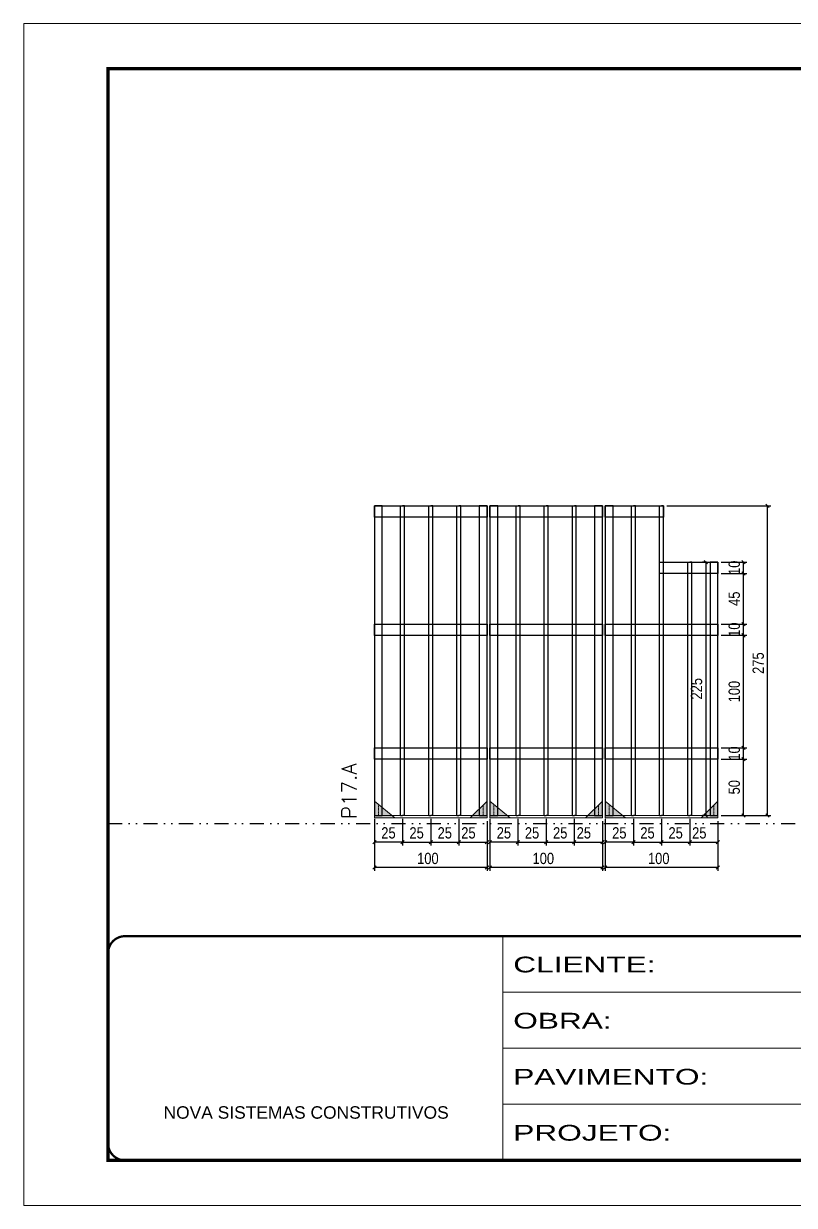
# Model space of a CAD drawing. Extents: x 14400 to 27878, y -21631 to 6985.
# Drawn here: x 17597 to 18281, y 2489 to 3539 of the extents above; entities that cross this region are included whole.
import ezdxf

# ---------------------------------------------------------------- set-up
doc = ezdxf.new("R2010")
doc.units = 0
for name, pattern in [('CONTINUO', [0]), ('DASHED', [0.75, 0.5, -0.25]), ('DIVIDE2', [0.625, 0.25, -0.125, 0, -0.125, 0, -0.125]), ('HIDDEN', [0.375, 0.25, -0.125])]:
    doc.linetypes.add(name, pattern=pattern)
for name, color, linetype in [('COTA', 241, 'Continuous'), ('Nível', 160, 'Continuous'), ('SARR_2.2x10', 60, 'Continuous'), ('SARR_3.5x7', 81, 'Continuous'), ('SARR_7x7', 40, 'Continuous')]:
    doc.layers.add(name, color=color, linetype=linetype)
for name, color, linetype, lineweight in [('Folhas', 255, 'Continuous', 9), ('Madeira', 126, 'Continuous', 18), ('Sarr 2.2x7', 40, 'Continuous', 9), ('SARRAFO DE PRESSAO', 251, 'DASHED', 9), ('Texto Seção', 7, 'Continuous', 15)]:
    doc.layers.add(name, color=color, linetype=linetype, lineweight=lineweight)
doc.styles.add('ARIAL', font='arial.ttf')
doc.styles.add('COTA TECNICA', font='techl___.ttf', dxfattribs={"height": 10})
doc.styles.add('REGUA-120', font='ROMANS.shx', dxfattribs={"height": 15})
doc.styles.add('Tecnologia', font='')
doc.styles.get('Tecnologia').set_extended_font_data('Forgotten Futurist')
doc.dimstyles.new('PAINEL', dxfattribs={"dimtxt": 10, "dimasz": 3, "dimexe": 3, "dimexo": 3, "dimgap": 3, "dimtad": 1, "dimdec": 1, "dimzin": 12, "dimdsep": 46, "dimtxsty": 'COTA TECNICA', "dimblk1": 'OBLIQUE', "dimblk2": 'OBLIQUE', "dimsah": 1, "dimcen": 0.9, "dimclrd": 4, "dimclre": 4, "dimclrt": 240, "dimadec": 1, "dimazin": 3, "dimtfac": 1, "dimtdec": 1, "dimtmove": 0, "dimatfit": 3, "dimfxl": 1, "dimtolj": 1, "dimtzin": 12, "dimarcsym": 0})

# ---------------------------------------------------------------- blocks, each defined once
blk = doc.blocks.new('9999999999')
at = {"color": 30, "linetype": 'CONTINUO'}
for p, q in [((98564.6, 34230.2), (98564.6, 34429.4)), ((98564.6, 34379.6), (99584, 34379.6)), ((98564.6, 34329.8), (99488, 34329.8)), ((98564.6, 34280), (99488, 34280))]:
    blk.add_line(p, q, dxfattribs=at)
at = {"color": 30, "linetype": 'CONTINUO', "const_width": 2}
blk.add_lwpolyline([(99584, 34230.2), (99584, 34414.4, 0.414214), (99569, 34429.4), (98229, 34429.4, 0.414214), (98214, 34414.4), (98214, 34245.2, 0.414214), (98229, 34230.2), (99584, 34230.2)], format="xyb", dxfattribs=at)
at = {"layer": 'Folhas'}
blk.add_lwpolyline([(98139, 34190.2), (99624, 34190.2), (99624, 35240.2), (98139, 35240.2)], close=True, dxfattribs=at)
at = {"layer": 'Folhas', "color": 30, "const_width": 3}
blk.add_lwpolyline([(98214, 34230.2), (99584, 34230.2), (99584, 35200.2), (98214, 35200.2)], close=True, dxfattribs=at)
at = {"color": 7, "linetype": 'Continuous', "ltscale": 5, "style": 'ARIAL'}
blk.add_text('NOVA SISTEMAS CONSTRUTIVOS', height=11.059, dxfattribs=at).set_placement((98263.2, 34267.2))
at = {"layer": 'Folhas', "color": 7, "style": 'Tecnologia', "width": 1.5}
for s, p in [('CLIENTE:', (98573.7, 34397.2)), ('OBRA:', (98573.7, 34347.3)), ('PAVIMENTO:', (98573.7, 34297.5)), ('PROJETO:', (98573.7, 34247.7))]:
    blk.add_text(s, height=14, dxfattribs=at).set_placement(p)
blk = doc.blocks.new('_Oblique')
at = {"color": 0, "linetype": 'ByBlock', "lineweight": -2}
blk.add_line((-0.5, -0.5), (0.5, 0.5), dxfattribs=at)
blk = doc.blocks.new('*D6361')
at = {"layer": 'COTA', "color": 4, "lineweight": -2, "transparency": 16777216}
for p, q in [((18113.4, 2832.5), (18113.4, 2808.8)), ((18138.4, 2832.5), (18138.4, 2808.8)), ((18138.4, 2811.8), (18113.4, 2811.8))]:
    blk.add_line(p, q, dxfattribs=at)
at = {"layer": 'Defpoints', "color": 0, "transparency": 16777216}
for p in [(18113.4, 2835.5), (18138.4, 2835.5), (18113.4, 2811.8)]:
    blk.add_point(p, dxfattribs=at)
at = {"layer": 'COTA', "color": 4, "lineweight": -2, "transparency": 16777216, "xscale": 3, "yscale": 3, "zscale": 3, "rotation": 180}
blk.add_blockref('_Oblique', (18113.4, 2811.8), dxfattribs=at)
at = {"layer": 'COTA', "color": 4, "lineweight": -2, "transparency": 16777216, "xscale": 3, "yscale": 3, "zscale": 3}
blk.add_blockref('_Oblique', (18138.4, 2811.8), dxfattribs=at)
at = {"layer": 'COTA', "color": 240, "transparency": 16777216, "insert": (18125.9, 2819.9), "char_height": 10, "attachment_point": 5, "style": 'COTA TECNICA'}
blk.add_mtext('\\A1;25', dxfattribs=at)
blk = doc.blocks.new('*D6362')
at = {"layer": 'COTA', "color": 4, "lineweight": -2, "transparency": 16777216}
for p, q in [((18188.4, 2832.5), (18188.4, 2808.8)), ((18213.4, 2830.3), (18213.4, 2808.8)), ((18188.4, 2811.8), (18213.4, 2811.8))]:
    blk.add_line(p, q, dxfattribs=at)
at = {"layer": 'Defpoints', "color": 0, "transparency": 16777216}
for p in [(18188.4, 2835.5), (18213.4, 2833.3), (18213.4, 2811.8)]:
    blk.add_point(p, dxfattribs=at)
at = {"layer": 'COTA', "color": 4, "lineweight": -2, "transparency": 16777216, "xscale": 3, "yscale": 3, "zscale": 3, "rotation": 180}
blk.add_blockref('_Oblique', (18188.4, 2811.8), dxfattribs=at)
at = {"layer": 'COTA', "color": 4, "lineweight": -2, "transparency": 16777216, "xscale": 3, "yscale": 3, "zscale": 3}
blk.add_blockref('_Oblique', (18213.4, 2811.8), dxfattribs=at)
at = {"layer": 'COTA', "color": 240, "transparency": 16777216, "insert": (18196.9, 2819.9), "char_height": 10, "attachment_point": 5, "style": 'COTA TECNICA'}
blk.add_mtext('\\A1;25', dxfattribs=at)
blk = doc.blocks.new('*D6363')
at = {"layer": 'COTA', "color": 4, "lineweight": -2, "transparency": 16777216}
for p, q in [((18138.4, 2832.5), (18138.4, 2808.8)), ((18163.4, 2832.5), (18163.4, 2808.8)), ((18138.4, 2811.8), (18163.4, 2811.8))]:
    blk.add_line(p, q, dxfattribs=at)
at = {"layer": 'Defpoints', "color": 0, "transparency": 16777216}
for p in [(18138.4, 2835.5), (18163.4, 2835.5), (18163.4, 2811.8)]:
    blk.add_point(p, dxfattribs=at)
at = {"layer": 'COTA', "color": 4, "lineweight": -2, "transparency": 16777216, "xscale": 3, "yscale": 3, "zscale": 3, "rotation": 180}
blk.add_blockref('_Oblique', (18138.4, 2811.8), dxfattribs=at)
at = {"layer": 'COTA', "color": 4, "lineweight": -2, "transparency": 16777216, "xscale": 3, "yscale": 3, "zscale": 3}
blk.add_blockref('_Oblique', (18163.4, 2811.8), dxfattribs=at)
at = {"layer": 'COTA', "color": 240, "transparency": 16777216, "insert": (18150.9, 2819.9), "char_height": 10, "attachment_point": 5, "style": 'COTA TECNICA'}
blk.add_mtext('\\A1;25', dxfattribs=at)
blk = doc.blocks.new('*D6364')
at = {"layer": 'COTA', "color": 4, "lineweight": -2, "transparency": 16777216}
for p, q in [((18216.4, 2885.5), (18239.1, 2885.5)), ((18236.1, 2835.5), (18236.1, 2885.5)), ((18216.4, 2835.5), (18239.1, 2835.5))]:
    blk.add_line(p, q, dxfattribs=at)
at = {"layer": 'Defpoints', "color": 0, "transparency": 16777216}
for p in [(18213.4, 2885.5), (18236.1, 2885.5), (18213.4, 2835.5)]:
    blk.add_point(p, dxfattribs=at)
at = {"layer": 'COTA', "color": 4, "lineweight": -2, "transparency": 16777216, "xscale": 3, "yscale": 3, "zscale": 3}
for p, rotation in [((18236.1, 2885.5), 90), ((18236.1, 2835.5), 270)]:
    blk.add_blockref('_Oblique', p, dxfattribs=dict(at, rotation=rotation))
at = {"layer": 'COTA', "color": 240, "transparency": 16777216, "insert": (18228, 2860.5), "char_height": 10, "attachment_point": 5, "rotation": 90, "style": 'COTA TECNICA'}
blk.add_mtext('\\A1;50', dxfattribs=at)
blk = doc.blocks.new('*D6365')
at = {"layer": 'COTA', "color": 4, "lineweight": -2, "transparency": 16777216}
for p, q in [((18163.4, 2832.5), (18163.4, 2808.8)), ((18188.4, 2832.5), (18188.4, 2808.8)), ((18163.4, 2811.8), (18188.4, 2811.8))]:
    blk.add_line(p, q, dxfattribs=at)
at = {"layer": 'Defpoints', "color": 0, "transparency": 16777216}
for p in [(18163.4, 2835.5), (18188.4, 2835.5), (18188.4, 2811.8)]:
    blk.add_point(p, dxfattribs=at)
at = {"layer": 'COTA', "color": 4, "lineweight": -2, "transparency": 16777216, "xscale": 3, "yscale": 3, "zscale": 3, "rotation": 180}
blk.add_blockref('_Oblique', (18163.4, 2811.8), dxfattribs=at)
at = {"layer": 'COTA', "color": 4, "lineweight": -2, "transparency": 16777216, "xscale": 3, "yscale": 3, "zscale": 3}
blk.add_blockref('_Oblique', (18188.4, 2811.8), dxfattribs=at)
at = {"layer": 'COTA', "color": 240, "transparency": 16777216, "insert": (18175.9, 2819.9), "char_height": 10, "attachment_point": 5, "style": 'COTA TECNICA'}
blk.add_mtext('\\A1;25', dxfattribs=at)
blk = doc.blocks.new('*D6366')
at = {"layer": 'COTA', "color": 4, "lineweight": -2, "transparency": 16777216}
for p, q in [((18216.4, 2895.5), (18239.1, 2895.5)), ((18236.1, 2885.5), (18236.1, 2895.5)), ((18216.4, 2885.5), (18239.1, 2885.5))]:
    blk.add_line(p, q, dxfattribs=at)
at = {"layer": 'Defpoints', "color": 0, "transparency": 16777216}
for p in [(18213.4, 2895.5), (18236.1, 2895.5), (18213.4, 2885.5)]:
    blk.add_point(p, dxfattribs=at)
at = {"layer": 'COTA', "color": 4, "lineweight": -2, "transparency": 16777216, "xscale": 3, "yscale": 3, "zscale": 3}
for p, rotation in [((18236.1, 2895.5), 90), ((18236.1, 2885.5), 270)]:
    blk.add_blockref('_Oblique', p, dxfattribs=dict(at, rotation=rotation))
at = {"layer": 'COTA', "color": 240, "transparency": 16777216, "insert": (18228, 2890.5), "char_height": 10, "attachment_point": 5, "rotation": 90, "style": 'COTA TECNICA'}
blk.add_mtext('\\A1;10', dxfattribs=at)
blk = doc.blocks.new('*D6367')
at = {"layer": 'COTA', "color": 4, "lineweight": -2, "transparency": 16777216}
for p, q in [((18216.4, 2995.5), (18239.1, 2995.5)), ((18236.1, 2895.5), (18236.1, 2995.5)), ((18216.4, 2895.5), (18239.1, 2895.5))]:
    blk.add_line(p, q, dxfattribs=at)
at = {"layer": 'Defpoints', "color": 0, "transparency": 16777216}
for p in [(18213.4, 2995.5), (18236.1, 2995.5), (18213.4, 2895.5)]:
    blk.add_point(p, dxfattribs=at)
at = {"layer": 'COTA', "color": 4, "lineweight": -2, "transparency": 16777216, "xscale": 3, "yscale": 3, "zscale": 3}
for p, rotation in [((18236.1, 2995.5), 90), ((18236.1, 2895.5), 270)]:
    blk.add_blockref('_Oblique', p, dxfattribs=dict(at, rotation=rotation))
at = {"layer": 'COTA', "color": 240, "transparency": 16777216, "insert": (18228, 2945.5), "char_height": 10, "attachment_point": 5, "rotation": 90, "style": 'COTA TECNICA'}
blk.add_mtext('\\A1;100', dxfattribs=at)
blk = doc.blocks.new('*D6368')
at = {"layer": 'COTA', "color": 4, "lineweight": -2, "transparency": 16777216}
for p, q in [((18216.4, 3005.5), (18239.1, 3005.5)), ((18236.1, 2995.5), (18236.1, 3005.5)), ((18216.4, 2995.5), (18239.1, 2995.5))]:
    blk.add_line(p, q, dxfattribs=at)
at = {"layer": 'Defpoints', "color": 0, "transparency": 16777216}
for p in [(18213.4, 3005.5), (18236.1, 3005.5), (18213.4, 2995.5)]:
    blk.add_point(p, dxfattribs=at)
at = {"layer": 'COTA', "color": 4, "lineweight": -2, "transparency": 16777216, "xscale": 3, "yscale": 3, "zscale": 3}
for p, rotation in [((18236.1, 3005.5), 90), ((18236.1, 2995.5), 270)]:
    blk.add_blockref('_Oblique', p, dxfattribs=dict(at, rotation=rotation))
at = {"layer": 'COTA', "color": 240, "transparency": 16777216, "insert": (18228, 3000.5), "char_height": 10, "attachment_point": 5, "rotation": 90, "style": 'COTA TECNICA'}
blk.add_mtext('\\A1;10', dxfattribs=at)
blk = doc.blocks.new('*D6371')
at = {"layer": 'COTA', "color": 4, "lineweight": -2, "transparency": 16777216}
for p, q in [((18168.2, 3110.5), (18260.4, 3110.5)), ((18257.4, 2835.4), (18257.4, 3110.5)), ((18216.4, 2835.4), (18260.4, 2835.4))]:
    blk.add_line(p, q, dxfattribs=at)
at = {"layer": 'Defpoints', "color": 0, "transparency": 16777216}
for p in [(18165.2, 3110.5), (18257.4, 3110.5), (18213.4, 2835.4)]:
    blk.add_point(p, dxfattribs=at)
at = {"layer": 'COTA', "color": 4, "lineweight": -2, "transparency": 16777216, "xscale": 3, "yscale": 3, "zscale": 3}
for p, rotation in [((18257.4, 3110.5), 90), ((18257.4, 2835.4), 270)]:
    blk.add_blockref('_Oblique', p, dxfattribs=dict(at, rotation=rotation))
at = {"layer": 'COTA', "color": 240, "transparency": 16777216, "insert": (18249.3, 2970.8), "char_height": 10, "attachment_point": 5, "rotation": 90, "style": 'COTA TECNICA'}
blk.add_mtext('\\A1;275', dxfattribs=at)
blk = doc.blocks.new('*D6372')
at = {"layer": 'COTA', "color": 4, "lineweight": -2, "transparency": 16777216}
for p, q in [((18010.9, 2832.5), (18010.9, 2808.8)), ((18035.9, 2832.5), (18035.9, 2808.8)), ((18035.9, 2811.8), (18010.9, 2811.8))]:
    blk.add_line(p, q, dxfattribs=at)
at = {"layer": 'Defpoints', "color": 0, "transparency": 16777216}
for p in [(18010.9, 2835.5), (18035.9, 2835.5), (18010.9, 2811.8)]:
    blk.add_point(p, dxfattribs=at)
at = {"layer": 'COTA', "color": 4, "lineweight": -2, "transparency": 16777216, "xscale": 3, "yscale": 3, "zscale": 3, "rotation": 180}
blk.add_blockref('_Oblique', (18010.9, 2811.8), dxfattribs=at)
at = {"layer": 'COTA', "color": 4, "lineweight": -2, "transparency": 16777216, "xscale": 3, "yscale": 3, "zscale": 3}
blk.add_blockref('_Oblique', (18035.9, 2811.8), dxfattribs=at)
at = {"layer": 'COTA', "color": 240, "transparency": 16777216, "insert": (18023.4, 2819.9), "char_height": 10, "attachment_point": 5, "style": 'COTA TECNICA'}
blk.add_mtext('\\A1;25', dxfattribs=at)
blk = doc.blocks.new('*D6373')
at = {"layer": 'COTA', "color": 4, "lineweight": -2, "transparency": 16777216}
for p, q in [((18085.9, 2832.5), (18085.9, 2808.8)), ((18110.9, 2830.3), (18110.9, 2808.8)), ((18085.9, 2811.8), (18110.9, 2811.8))]:
    blk.add_line(p, q, dxfattribs=at)
at = {"layer": 'Defpoints', "color": 0, "transparency": 16777216}
for p in [(18085.9, 2835.5), (18110.9, 2833.3), (18110.9, 2811.8)]:
    blk.add_point(p, dxfattribs=at)
at = {"layer": 'COTA', "color": 4, "lineweight": -2, "transparency": 16777216, "xscale": 3, "yscale": 3, "zscale": 3, "rotation": 180}
blk.add_blockref('_Oblique', (18085.9, 2811.8), dxfattribs=at)
at = {"layer": 'COTA', "color": 4, "lineweight": -2, "transparency": 16777216, "xscale": 3, "yscale": 3, "zscale": 3}
blk.add_blockref('_Oblique', (18110.9, 2811.8), dxfattribs=at)
at = {"layer": 'COTA', "color": 240, "transparency": 16777216, "insert": (18094.4, 2819.9), "char_height": 10, "attachment_point": 5, "style": 'COTA TECNICA'}
blk.add_mtext('\\A1;25', dxfattribs=at)
blk = doc.blocks.new('*D6374')
at = {"layer": 'COTA', "color": 4, "lineweight": -2, "transparency": 16777216}
for p, q in [((18035.9, 2832.5), (18035.9, 2808.8)), ((18060.9, 2832.5), (18060.9, 2808.8)), ((18035.9, 2811.8), (18060.9, 2811.8))]:
    blk.add_line(p, q, dxfattribs=at)
at = {"layer": 'Defpoints', "color": 0, "transparency": 16777216}
for p in [(18035.9, 2835.5), (18060.9, 2835.5), (18060.9, 2811.8)]:
    blk.add_point(p, dxfattribs=at)
at = {"layer": 'COTA', "color": 4, "lineweight": -2, "transparency": 16777216, "xscale": 3, "yscale": 3, "zscale": 3, "rotation": 180}
blk.add_blockref('_Oblique', (18035.9, 2811.8), dxfattribs=at)
at = {"layer": 'COTA', "color": 4, "lineweight": -2, "transparency": 16777216, "xscale": 3, "yscale": 3, "zscale": 3}
blk.add_blockref('_Oblique', (18060.9, 2811.8), dxfattribs=at)
at = {"layer": 'COTA', "color": 240, "transparency": 16777216, "insert": (18048.4, 2819.9), "char_height": 10, "attachment_point": 5, "style": 'COTA TECNICA'}
blk.add_mtext('\\A1;25', dxfattribs=at)
blk = doc.blocks.new('*D6375')
at = {"layer": 'COTA', "color": 4, "lineweight": -2, "transparency": 16777216}
for p, q in [((18060.9, 2832.5), (18060.9, 2808.8)), ((18085.9, 2832.5), (18085.9, 2808.8)), ((18060.9, 2811.8), (18085.9, 2811.8))]:
    blk.add_line(p, q, dxfattribs=at)
at = {"layer": 'Defpoints', "color": 0, "transparency": 16777216}
for p in [(18060.9, 2835.5), (18085.9, 2835.5), (18085.9, 2811.8)]:
    blk.add_point(p, dxfattribs=at)
at = {"layer": 'COTA', "color": 4, "lineweight": -2, "transparency": 16777216, "xscale": 3, "yscale": 3, "zscale": 3, "rotation": 180}
blk.add_blockref('_Oblique', (18060.9, 2811.8), dxfattribs=at)
at = {"layer": 'COTA', "color": 4, "lineweight": -2, "transparency": 16777216, "xscale": 3, "yscale": 3, "zscale": 3}
blk.add_blockref('_Oblique', (18085.9, 2811.8), dxfattribs=at)
at = {"layer": 'COTA', "color": 240, "transparency": 16777216, "insert": (18073.4, 2819.9), "char_height": 10, "attachment_point": 5, "style": 'COTA TECNICA'}
blk.add_mtext('\\A1;25', dxfattribs=at)
blk = doc.blocks.new('*D6357')
at = {"layer": 'COTA', "color": 4, "lineweight": -2, "transparency": 16777216}
for p, q in [((17908.4, 2832.5), (17908.4, 2808.8)), ((17933.4, 2832.5), (17933.4, 2808.8)), ((17933.4, 2811.8), (17908.4, 2811.8))]:
    blk.add_line(p, q, dxfattribs=at)
at = {"layer": 'Defpoints', "color": 0, "transparency": 16777216}
for p in [(17908.4, 2835.5), (17933.4, 2835.5), (17908.4, 2811.8)]:
    blk.add_point(p, dxfattribs=at)
at = {"layer": 'COTA', "color": 4, "lineweight": -2, "transparency": 16777216, "xscale": 3, "yscale": 3, "zscale": 3, "rotation": 180}
blk.add_blockref('_Oblique', (17908.4, 2811.8), dxfattribs=at)
at = {"layer": 'COTA', "color": 4, "lineweight": -2, "transparency": 16777216, "xscale": 3, "yscale": 3, "zscale": 3}
blk.add_blockref('_Oblique', (17933.4, 2811.8), dxfattribs=at)
at = {"layer": 'COTA', "color": 240, "transparency": 16777216, "insert": (17920.9, 2819.9), "char_height": 10, "attachment_point": 5, "style": 'COTA TECNICA'}
blk.add_mtext('\\A1;25', dxfattribs=at)
blk = doc.blocks.new('*D6358')
at = {"layer": 'COTA', "color": 4, "lineweight": -2, "transparency": 16777216}
for p, q in [((17983.4, 2832.5), (17983.4, 2808.8)), ((18008.4, 2830.3), (18008.4, 2808.8)), ((17983.4, 2811.8), (18008.4, 2811.8))]:
    blk.add_line(p, q, dxfattribs=at)
at = {"layer": 'Defpoints', "color": 0, "transparency": 16777216}
for p in [(17983.4, 2835.5), (18008.4, 2833.3), (18008.4, 2811.8)]:
    blk.add_point(p, dxfattribs=at)
at = {"layer": 'COTA', "color": 4, "lineweight": -2, "transparency": 16777216, "xscale": 3, "yscale": 3, "zscale": 3, "rotation": 180}
blk.add_blockref('_Oblique', (17983.4, 2811.8), dxfattribs=at)
at = {"layer": 'COTA', "color": 4, "lineweight": -2, "transparency": 16777216, "xscale": 3, "yscale": 3, "zscale": 3}
blk.add_blockref('_Oblique', (18008.4, 2811.8), dxfattribs=at)
at = {"layer": 'COTA', "color": 240, "transparency": 16777216, "insert": (17991.9, 2819.9), "char_height": 10, "attachment_point": 5, "style": 'COTA TECNICA'}
blk.add_mtext('\\A1;25', dxfattribs=at)
blk = doc.blocks.new('*D6359')
at = {"layer": 'COTA', "color": 4, "lineweight": -2, "transparency": 16777216}
for p, q in [((17933.4, 2832.5), (17933.4, 2808.8)), ((17958.4, 2832.5), (17958.4, 2808.8)), ((17933.4, 2811.8), (17958.4, 2811.8))]:
    blk.add_line(p, q, dxfattribs=at)
at = {"layer": 'Defpoints', "color": 0, "transparency": 16777216}
for p in [(17933.4, 2835.5), (17958.4, 2835.5), (17958.4, 2811.8)]:
    blk.add_point(p, dxfattribs=at)
at = {"layer": 'COTA', "color": 4, "lineweight": -2, "transparency": 16777216, "xscale": 3, "yscale": 3, "zscale": 3, "rotation": 180}
blk.add_blockref('_Oblique', (17933.4, 2811.8), dxfattribs=at)
at = {"layer": 'COTA', "color": 4, "lineweight": -2, "transparency": 16777216, "xscale": 3, "yscale": 3, "zscale": 3}
blk.add_blockref('_Oblique', (17958.4, 2811.8), dxfattribs=at)
at = {"layer": 'COTA', "color": 240, "transparency": 16777216, "insert": (17945.9, 2819.9), "char_height": 10, "attachment_point": 5, "style": 'COTA TECNICA'}
blk.add_mtext('\\A1;25', dxfattribs=at)
blk = doc.blocks.new('*D6360')
at = {"layer": 'COTA', "color": 4, "lineweight": -2, "transparency": 16777216}
for p, q in [((17958.4, 2832.5), (17958.4, 2808.8)), ((17983.4, 2832.5), (17983.4, 2808.8)), ((17958.4, 2811.8), (17983.4, 2811.8))]:
    blk.add_line(p, q, dxfattribs=at)
at = {"layer": 'Defpoints', "color": 0, "transparency": 16777216}
for p in [(17958.4, 2835.5), (17983.4, 2835.5), (17983.4, 2811.8)]:
    blk.add_point(p, dxfattribs=at)
at = {"layer": 'COTA', "color": 4, "lineweight": -2, "transparency": 16777216, "xscale": 3, "yscale": 3, "zscale": 3, "rotation": 180}
blk.add_blockref('_Oblique', (17958.4, 2811.8), dxfattribs=at)
at = {"layer": 'COTA', "color": 4, "lineweight": -2, "transparency": 16777216, "xscale": 3, "yscale": 3, "zscale": 3}
blk.add_blockref('_Oblique', (17983.4, 2811.8), dxfattribs=at)
at = {"layer": 'COTA', "color": 240, "transparency": 16777216, "insert": (17970.9, 2819.9), "char_height": 10, "attachment_point": 5, "style": 'COTA TECNICA'}
blk.add_mtext('\\A1;25', dxfattribs=at)
blk = doc.blocks.new('*D6396')
at = {"layer": 'COTA', "color": 4, "lineweight": -2, "transparency": 16777216}
for p, q in [((18113.4, 2817.3), (18113.4, 2786.1)), ((18213.4, 2817.3), (18213.4, 2786.1)), ((18213.4, 2789.1), (18113.4, 2789.1))]:
    blk.add_line(p, q, dxfattribs=at)
at = {"layer": 'Defpoints', "color": 0, "transparency": 16777216}
for p in [(18113.4, 2820.3), (18213.4, 2820.3), (18113.4, 2789.1)]:
    blk.add_point(p, dxfattribs=at)
at = {"layer": 'COTA', "color": 4, "lineweight": -2, "transparency": 16777216, "xscale": 3, "yscale": 3, "zscale": 3, "rotation": 180}
blk.add_blockref('_Oblique', (18113.4, 2789.1), dxfattribs=at)
at = {"layer": 'COTA', "color": 4, "lineweight": -2, "transparency": 16777216, "xscale": 3, "yscale": 3, "zscale": 3}
blk.add_blockref('_Oblique', (18213.4, 2789.1), dxfattribs=at)
at = {"layer": 'COTA', "color": 240, "transparency": 16777216, "insert": (18160.9, 2797.2), "char_height": 10, "attachment_point": 5, "style": 'COTA TECNICA'}
blk.add_mtext('\\A1;100', dxfattribs=at)
blk = doc.blocks.new('*D6397')
at = {"layer": 'COTA', "color": 4, "lineweight": -2, "transparency": 16777216}
for p, q in [((18010.9, 2817.3), (18010.9, 2786.1)), ((18110.9, 2817.3), (18110.9, 2786.1)), ((18110.9, 2789.1), (18010.9, 2789.1))]:
    blk.add_line(p, q, dxfattribs=at)
at = {"layer": 'Defpoints', "color": 0, "transparency": 16777216}
for p in [(18010.9, 2820.3), (18110.9, 2820.3), (18010.9, 2789.1)]:
    blk.add_point(p, dxfattribs=at)
at = {"layer": 'COTA', "color": 4, "lineweight": -2, "transparency": 16777216, "xscale": 3, "yscale": 3, "zscale": 3, "rotation": 180}
blk.add_blockref('_Oblique', (18010.9, 2789.1), dxfattribs=at)
at = {"layer": 'COTA', "color": 4, "lineweight": -2, "transparency": 16777216, "xscale": 3, "yscale": 3, "zscale": 3}
blk.add_blockref('_Oblique', (18110.9, 2789.1), dxfattribs=at)
at = {"layer": 'COTA', "color": 240, "transparency": 16777216, "insert": (18058.4, 2797.2), "char_height": 10, "attachment_point": 5, "style": 'COTA TECNICA'}
blk.add_mtext('\\A1;100', dxfattribs=at)
blk = doc.blocks.new('*D6395')
at = {"layer": 'COTA', "color": 4, "lineweight": -2, "transparency": 16777216}
for p, q in [((17908.4, 2817.3), (17908.4, 2786.1)), ((18008.4, 2817.3), (18008.4, 2786.1)), ((18008.4, 2789.1), (17908.4, 2789.1))]:
    blk.add_line(p, q, dxfattribs=at)
at = {"layer": 'Defpoints', "color": 0, "transparency": 16777216}
for p in [(17908.4, 2820.3), (18008.4, 2820.3), (17908.4, 2789.1)]:
    blk.add_point(p, dxfattribs=at)
at = {"layer": 'COTA', "color": 4, "lineweight": -2, "transparency": 16777216, "xscale": 3, "yscale": 3, "zscale": 3, "rotation": 180}
blk.add_blockref('_Oblique', (17908.4, 2789.1), dxfattribs=at)
at = {"layer": 'COTA', "color": 4, "lineweight": -2, "transparency": 16777216, "xscale": 3, "yscale": 3, "zscale": 3}
blk.add_blockref('_Oblique', (18008.4, 2789.1), dxfattribs=at)
at = {"layer": 'COTA', "color": 240, "transparency": 16777216, "insert": (17955.9, 2797.2), "char_height": 10, "attachment_point": 5, "style": 'COTA TECNICA'}
blk.add_mtext('\\A1;100', dxfattribs=at)
blk = doc.blocks.new('*D6401')
at = {"layer": 'COTA', "color": 4, "lineweight": -2, "transparency": 16777216}
for p, q in [((18216.4, 3060.5), (18239.1, 3060.5)), ((18236.1, 3050.5), (18236.1, 3060.5)), ((18216.4, 3050.5), (18239.1, 3050.5))]:
    blk.add_line(p, q, dxfattribs=at)
at = {"layer": 'Defpoints', "color": 0, "transparency": 16777216}
for p in [(18213.4, 3060.5), (18236.1, 3060.5), (18213.4, 3050.5)]:
    blk.add_point(p, dxfattribs=at)
at = {"layer": 'COTA', "color": 4, "lineweight": -2, "transparency": 16777216, "xscale": 3, "yscale": 3, "zscale": 3}
for p, rotation in [((18236.1, 3060.5), 90), ((18236.1, 3050.5), 270)]:
    blk.add_blockref('_Oblique', p, dxfattribs=dict(at, rotation=rotation))
at = {"layer": 'COTA', "color": 240, "transparency": 16777216, "insert": (18228, 3055.5), "char_height": 10, "attachment_point": 5, "rotation": 90, "style": 'COTA TECNICA'}
blk.add_mtext('\\A1;10', dxfattribs=at)
blk = doc.blocks.new('*D6402')
at = {"layer": 'COTA', "color": 4, "lineweight": -2, "transparency": 16777216}
for p, q in [((18216.4, 3050.5), (18239.1, 3050.5)), ((18236.1, 3005.4), (18236.1, 3050.5)), ((18216.4, 3005.4), (18239.1, 3005.4))]:
    blk.add_line(p, q, dxfattribs=at)
at = {"layer": 'Defpoints', "color": 0, "transparency": 16777216}
for p in [(18213.4, 3050.5), (18236.1, 3050.5), (18213.4, 3005.4)]:
    blk.add_point(p, dxfattribs=at)
at = {"layer": 'COTA', "color": 4, "lineweight": -2, "transparency": 16777216, "xscale": 3, "yscale": 3, "zscale": 3}
for p, rotation in [((18236.1, 3050.5), 90), ((18236.1, 3005.4), 270)]:
    blk.add_blockref('_Oblique', p, dxfattribs=dict(at, rotation=rotation))
at = {"layer": 'COTA', "color": 240, "transparency": 16777216, "insert": (18228, 3028), "char_height": 10, "attachment_point": 5, "rotation": 90, "style": 'COTA TECNICA'}
blk.add_mtext('\\A1;45', dxfattribs=at)
blk = doc.blocks.new('*D6403')
at = {"layer": 'COTA', "color": 4, "lineweight": -2, "transparency": 16777216}
for p, q in [((18203.4, 3060.5), (18199.7, 3060.5)), ((18202.7, 3060.5), (18202.7, 2835.5)), ((18203.4, 2835.5), (18199.7, 2835.5))]:
    blk.add_line(p, q, dxfattribs=at)
at = {"layer": 'Defpoints', "color": 0, "transparency": 16777216}
for p in [(18206.4, 3060.5), (18202.7, 2835.5), (18206.4, 2835.5)]:
    blk.add_point(p, dxfattribs=at)
at = {"layer": 'COTA', "color": 4, "lineweight": -2, "transparency": 16777216, "xscale": 3, "yscale": 3, "zscale": 3}
for p, rotation in [((18202.7, 3060.5), 90), ((18202.7, 2835.5), 270)]:
    blk.add_blockref('_Oblique', p, dxfattribs=dict(at, rotation=rotation))
at = {"layer": 'COTA', "color": 240, "transparency": 16777216, "insert": (18194.5, 2948), "char_height": 10, "attachment_point": 5, "rotation": 90, "style": 'COTA TECNICA'}
blk.add_mtext('\\A1;225', dxfattribs=at)

msp = doc.modelspace()

# ---------------------------------------------------------------- hatches: boundary and pattern name
at = {"layer": 'Madeira'}
h = msp.add_hatch(color=252, dxfattribs=at)
h.dxf.hatch_style = 2
h.paths.add_polyline_path([(17908.45, 2848.29), (17908.45, 2833.29), (17926.45, 2833.29)])
h = msp.add_hatch(color=252, dxfattribs=at)
h.dxf.hatch_style = 2
h.paths.add_polyline_path([(18008.45, 2848.29), (18008.45, 2833.29), (17993.45, 2833.29)])
h = msp.add_hatch(color=252, dxfattribs=at)
h.dxf.hatch_style = 2
h.paths.add_polyline_path([(18010.95, 2848.29), (18010.95, 2833.29), (18028.95, 2833.29)])
h = msp.add_hatch(color=252, dxfattribs=at)
h.dxf.hatch_style = 2
h.paths.add_polyline_path([(18110.95, 2848.29), (18110.95, 2833.29), (18095.95, 2833.29)])
h = msp.add_hatch(color=252, dxfattribs=at)
h.dxf.hatch_style = 2
h.paths.add_polyline_path([(18113.45, 2848.29), (18113.45, 2833.29), (18131.45, 2833.29)])
h = msp.add_hatch(color=252, dxfattribs=at)
h.dxf.hatch_style = 2
h.paths.add_polyline_path([(18213.45, 2848.29), (18213.45, 2833.29), (18198.45, 2833.29)])

# ---------------------------------------------------------------- linework, layer by layer
for p, q in [((17908.45, 2835.49), (17908.45, 2833.29)), ((17908.45, 2835.49), (17908.45, 2833.29)), ((17908.45, 2835.49), (17908.45, 2833.29)), ((18010.95, 2835.49), (18010.95, 2833.29)), ((18010.95, 2835.49), (18010.95, 2833.29)), ((18010.95, 2835.49), (18010.95, 2833.29)), ((18113.45, 2835.49), (18113.45, 2833.29)), ((18113.45, 2835.49), (18113.45, 2833.29)), ((18113.45, 2835.49), (18113.45, 2833.29))]:
    msp.add_line(p, q, dxfattribs=at)
at = {"layer": 'Madeira', "color": 1, "linetype": 'HIDDEN'}
for p, q in [((17918.28, 2835.49), (17908.45, 2835.49)), ((17918.28, 2835.49), (17908.45, 2835.49)), ((17924.25, 2835.49), (17908.45, 2835.49)), ((17911.95, 2844.79), (17911.95, 2835.49)), ((17911.95, 2844.79), (17911.95, 2835.49)), ((17915.45, 2841.28), (17915.45, 2835.49)), ((17995.65, 2835.49), (18008.45, 2835.49)), ((17998.61, 2835.49), (18008.45, 2835.49)), ((17998.61, 2835.49), (18008.45, 2835.49)), ((18004.95, 2844.79), (18004.95, 2835.49)), ((18004.95, 2844.79), (18004.95, 2835.49)), ((18020.78, 2835.49), (18010.95, 2835.49)), ((18020.78, 2835.49), (18010.95, 2835.49)), ((18026.75, 2835.49), (18010.95, 2835.49)), ((18014.45, 2844.79), (18014.45, 2835.49)), ((18014.45, 2844.79), (18014.45, 2835.49)), ((18017.95, 2841.28), (18017.95, 2835.49)), ((18098.15, 2835.49), (18110.95, 2835.49)), ((18101.11, 2835.49), (18110.95, 2835.49)), ((18101.11, 2835.49), (18110.95, 2835.49)), ((18107.45, 2844.79), (18107.45, 2835.49)), ((18107.45, 2844.79), (18107.45, 2835.49)), ((18123.28, 2835.49), (18113.45, 2835.49)), ((18123.28, 2835.49), (18113.45, 2835.49)), ((18129.25, 2835.49), (18113.45, 2835.49)), ((18116.95, 2844.79), (18116.95, 2835.49)), ((18116.95, 2844.79), (18116.95, 2835.49)), ((18120.45, 2841.28), (18120.45, 2835.49)), ((18200.65, 2835.49), (18213.45, 2835.49)), ((18203.61, 2835.49), (18213.45, 2835.49)), ((18203.61, 2835.49), (18213.45, 2835.49)), ((18209.95, 2844.79), (18209.95, 2835.49)), ((18209.95, 2844.79), (18209.95, 2835.49))]:
    msp.add_line(p, q, dxfattribs=at)
at = {"layer": 'Madeira', "color": 0}
for points in [[(17908.45, 2848.29), (17908.45, 2833.29), (17926.45, 2833.29), (17908.45, 2848.29)], [(18008.45, 2848.29), (18008.45, 2833.29), (17993.45, 2833.29), (18008.45, 2848.29)], [(18010.95, 2848.29), (18010.95, 2833.29), (18028.95, 2833.29), (18010.95, 2848.29)], [(18110.95, 2848.29), (18110.95, 2833.29), (18095.95, 2833.29), (18110.95, 2848.29)], [(18113.45, 2848.29), (18113.45, 2833.29), (18131.45, 2833.29), (18113.45, 2848.29)], [(18213.45, 2848.29), (18213.45, 2833.29), (18198.45, 2833.29), (18213.45, 2848.29)]]:
    msp.add_lwpolyline(points, dxfattribs=at)
at = {"layer": 'Nível', "color": 4, "linetype": 'DIVIDE2', "ltscale": 50}
msp.add_line((17671.97, 2828.29), (19041.97, 2828.29), dxfattribs=at)
at = {"layer": 'Sarr 2.2x7'}
for points in [[(18008.45, 2835.49), (17908.45, 2835.49), (17908.45, 2833.29), (18008.45, 2833.29)], [(18110.95, 2835.49), (18010.95, 2835.49), (18010.95, 2833.29), (18110.95, 2833.29)], [(18213.45, 2835.49), (18113.45, 2835.49), (18113.45, 2833.29), (18213.45, 2833.29)]]:
    msp.add_lwpolyline(points, close=True, dxfattribs=at)
at = {"layer": 'SARR_2.2x10'}
for points in [[(17908.45, 3110.45), (18008.45, 3110.45), (18008.45, 3100.45), (17908.45, 3100.45)], [(18010.95, 3110.45), (18110.95, 3110.45), (18110.95, 3100.45), (18010.95, 3100.45)], [(18113.45, 3110.45), (18165.2, 3110.45), (18165.2, 3100.45), (18113.45, 3100.45)], [(18161.7, 3060.45), (18213.45, 3060.45), (18213.45, 3050.45), (18161.7, 3050.45)], [(17908.45, 3005.45), (18008.45, 3005.45), (18008.45, 2995.45), (17908.45, 2995.45)], [(18010.95, 3005.45), (18110.95, 3005.45), (18110.95, 2995.45), (18010.95, 2995.45)], [(18113.45, 3005.45), (18213.45, 3005.45), (18213.45, 2995.45), (18113.45, 2995.45)], [(17908.45, 2895.45), (18008.45, 2895.45), (18008.45, 2885.45), (17908.45, 2885.45)], [(18010.95, 2895.45), (18110.95, 2895.45), (18110.95, 2885.45), (18010.95, 2885.45)], [(18113.45, 2895.45), (18213.45, 2895.45), (18213.45, 2885.45), (18113.45, 2885.45)]]:
    msp.add_lwpolyline(points, close=True, dxfattribs=at)
at = {"layer": 'SARR_3.5x7'}
for p, q in [((17931.7, 2835.49), (17931.7, 3110.45)), ((17931.7, 3110.45), (17933.45, 3110.45)), ((17935.2, 3110.45), (17933.45, 3110.45)), ((17935.2, 2835.49), (17935.2, 3110.45)), ((17956.7, 2835.49), (17956.7, 3110.45)), ((17956.7, 3110.45), (17958.45, 3110.45)), ((17960.2, 3110.45), (17958.45, 3110.45)), ((17960.2, 2835.49), (17960.2, 3110.45)), ((17981.7, 2835.49), (17981.7, 3110.45)), ((17981.7, 3110.45), (17983.45, 3110.45)), ((17985.2, 3110.45), (17983.45, 3110.45)), ((17985.2, 2835.49), (17985.2, 3110.45)), ((18034.2, 2835.49), (18034.2, 3110.45)), ((18034.2, 3110.45), (18035.95, 3110.45)), ((18037.7, 3110.45), (18035.95, 3110.45)), ((18037.7, 2835.49), (18037.7, 3110.45)), ((18059.2, 2835.49), (18059.2, 3110.45)), ((18059.2, 3110.45), (18060.95, 3110.45)), ((18062.7, 3110.45), (18060.95, 3110.45)), ((18062.7, 2835.49), (18062.7, 3110.45)), ((18084.2, 2835.49), (18084.2, 3110.45)), ((18084.2, 3110.45), (18085.95, 3110.45)), ((18087.7, 3110.45), (18085.95, 3110.45)), ((18087.7, 2835.49), (18087.7, 3110.45)), ((18136.7, 2835.49), (18136.7, 3110.45)), ((18136.7, 3110.45), (18138.45, 3110.45)), ((18140.2, 3110.45), (18138.45, 3110.45)), ((18140.2, 2835.49), (18140.2, 3110.45)), ((18161.7, 2835.49), (18161.7, 3110.45)), ((18161.7, 3110.45), (18163.45, 3110.45)), ((18165.2, 3110.45), (18163.45, 3110.45)), ((18165.2, 2835.49), (18165.2, 3110.45)), ((18186.7, 2835.49), (18186.7, 3060.45)), ((18186.7, 3060.45), (18188.45, 3060.45)), ((18190.2, 3060.45), (18188.45, 3060.45)), ((18190.2, 2835.49), (18190.2, 3060.45)), ((17931.7, 2835.49), (17933.45, 2835.49)), ((17935.2, 2835.49), (17933.45, 2835.49)), ((17956.7, 2835.49), (17958.45, 2835.49)), ((17960.2, 2835.49), (17958.45, 2835.49)), ((17981.7, 2835.49), (17983.45, 2835.49)), ((17985.2, 2835.49), (17983.45, 2835.49)), ((18034.2, 2835.49), (18035.95, 2835.49)), ((18037.7, 2835.49), (18035.95, 2835.49)), ((18059.2, 2835.49), (18060.95, 2835.49)), ((18062.7, 2835.49), (18060.95, 2835.49)), ((18084.2, 2835.49), (18085.95, 2835.49)), ((18087.7, 2835.49), (18085.95, 2835.49)), ((18136.7, 2835.49), (18138.45, 2835.49)), ((18140.2, 2835.49), (18138.45, 2835.49)), ((18161.7, 2835.49), (18163.45, 2835.49)), ((18165.2, 2835.49), (18163.45, 2835.49)), ((18186.7, 2835.49), (18188.45, 2835.49)), ((18190.2, 2835.49), (18188.45, 2835.49))]:
    msp.add_line(p, q, dxfattribs=at)
at = {"layer": 'SARR_7x7'}
for points in [[(17908.45, 2835.49), (17915.45, 2835.49), (17915.45, 3110.45), (17908.45, 3110.45)], [(18001.45, 2835.49), (18008.45, 2835.49), (18008.45, 3110.45), (18001.45, 3110.45)], [(18010.95, 2835.49), (18017.95, 2835.49), (18017.95, 3110.45), (18010.95, 3110.45)], [(18103.95, 2835.49), (18110.95, 2835.49), (18110.95, 3110.45), (18103.95, 3110.45)], [(18113.45, 2835.49), (18120.45, 2835.49), (18120.45, 3110.45), (18113.45, 3110.45)], [(18206.45, 2835.49), (18213.45, 2835.49), (18213.45, 3060.45), (18206.45, 3060.45)]]:
    msp.add_lwpolyline(points, close=True, dxfattribs=at)

# ---------------------------------------------------------------- block references
at = {"layer": 'SARRAFO DE PRESSAO', "color": 6, "linetype": 'ByBlock'}
msp.add_blockref('9999999999', (-80542.01, -31701.2), dxfattribs=at)

# ---------------------------------------------------------------- texts
at = {"layer": 'Texto Seção', "style": 'REGUA-120'}
msp.add_text('P17.A', height=13, rotation=90, dxfattribs=at).set_placement((17892.55, 2832.17))

# ---------------------------------------------------------------- dimensions: what is measured, and where the dimension line sits
at = {"layer": 'COTA'}
for base, p1, p2, angle, picture, middle in [((18257.36, 3110.45), (18213.45, 2835.45), (18165.2, 3110.45), 90, '*D6371', (18257.36, 2970.75)), ((18236.15, 3060.49), (18213.45, 3050.49), (18213.45, 3060.49), 90, '*D6401', (18236.15, 3055.49)), ((18236.15, 3005.49), (18213.45, 2995.49), (18213.45, 3005.49), 90, '*D6368', (18236.15, 3000.49)), ((18236.15, 2895.49), (18213.45, 2885.49), (18213.45, 2895.49), 90, '*D6366', (18236.15, 2890.49)), ((17908.45, 2789.11), (18008.45, 2820.29), (17908.45, 2820.29), 180, '*D6395', (17955.95, 2789.11)), ((18010.95, 2789.11), (18110.95, 2820.29), (18010.95, 2820.29), 180, '*D6397', (18058.45, 2789.11)), ((18113.45, 2789.11), (18213.45, 2820.29), (18113.45, 2820.29), 180, '*D6396', (18160.95, 2789.11))]:
    dim = msp.add_linear_dim(base=base, p1=p1, p2=p2, angle=angle, dimstyle='PAINEL', override={"dimtmove": 1}, dxfattribs=at)
    dim.commit()
    dim.dimension.update_dxf_attribs({"geometry": picture, "text_midpoint": middle, "dimtype": 160})
for base, p1, p2, picture, middle in [((18202.65, 2835.49), (18206.45, 3060.45), (18206.45, 2835.49), '*D6403', (18194.54, 2947.97)), ((18236.15, 3050.45), (18213.45, 3005.45), (18213.45, 3050.45), '*D6402', (18228.04, 3027.95))]:
    dim = msp.add_linear_dim(base=base, p1=p1, p2=p2, angle=90, dimstyle='PAINEL', dxfattribs=at)
    dim.commit()
    dim.dimension.update_dxf_attribs({"geometry": picture, "text_midpoint": middle})
for base, p1, p2, angle, picture, middle in [((18236.15, 2995.49), (18213.45, 2895.49), (18213.45, 2995.49), 90, '*D6367', (18228.04, 2945.49)), ((18236.15, 2885.49), (18213.45, 2835.49), (18213.45, 2885.49), 90, '*D6364', (18228.04, 2860.49)), ((17908.45, 2811.79), (17933.45, 2835.49), (17908.45, 2835.49), 180, '*D6357', (17920.95, 2819.89)), ((18010.95, 2811.79), (18035.95, 2835.49), (18010.95, 2835.49), 180, '*D6372', (18023.45, 2819.89)), ((18113.45, 2811.79), (18138.45, 2835.49), (18113.45, 2835.49), 180, '*D6361', (18125.95, 2819.89))]:
    dim = msp.add_linear_dim(base=base, p1=p1, p2=p2, angle=angle, dimstyle='PAINEL', override={"dimtmove": 1}, dxfattribs=at)
    dim.commit()
    dim.dimension.update_dxf_attribs({"geometry": picture, "text_midpoint": middle})
for base, p1, p2, picture, middle in [((17958.45, 2811.79), (17933.45, 2835.49), (17958.45, 2835.49), '*D6359', (17945.95, 2819.89)), ((17983.45, 2811.79), (17958.45, 2835.49), (17983.45, 2835.49), '*D6360', (17970.95, 2819.89)), ((18060.95, 2811.79), (18035.95, 2835.49), (18060.95, 2835.49), '*D6374', (18048.45, 2819.89)), ((18085.95, 2811.79), (18060.95, 2835.49), (18085.95, 2835.49), '*D6375', (18073.45, 2819.89)), ((18163.45, 2811.79), (18138.45, 2835.49), (18163.45, 2835.49), '*D6363', (18150.95, 2819.89)), ((18188.45, 2811.79), (18163.45, 2835.49), (18188.45, 2835.49), '*D6365', (18175.95, 2819.89))]:
    dim = msp.add_linear_dim(base=base, p1=p1, p2=p2, dimstyle='PAINEL', override={"dimtmove": 1}, dxfattribs=at)
    dim.commit()
    dim.dimension.update_dxf_attribs({"geometry": picture, "text_midpoint": middle})
for base, p1, p2, picture, middle in [((18008.45, 2811.79), (17983.45, 2835.49), (18008.45, 2833.29), '*D6358', (17991.95, 2811.79)), ((18110.95, 2811.79), (18085.95, 2835.49), (18110.95, 2833.29), '*D6373', (18094.45, 2811.79)), ((18213.45, 2811.79), (18188.45, 2835.49), (18213.45, 2833.29), '*D6362', (18196.95, 2811.79))]:
    dim = msp.add_linear_dim(base=base, p1=p1, p2=p2, dimstyle='PAINEL', override={"dimtmove": 1}, dxfattribs=at)
    dim.commit()
    dim.dimension.update_dxf_attribs({"geometry": picture, "text_midpoint": middle, "dimtype": 160})

doc.saveas('drawing.dxf')
